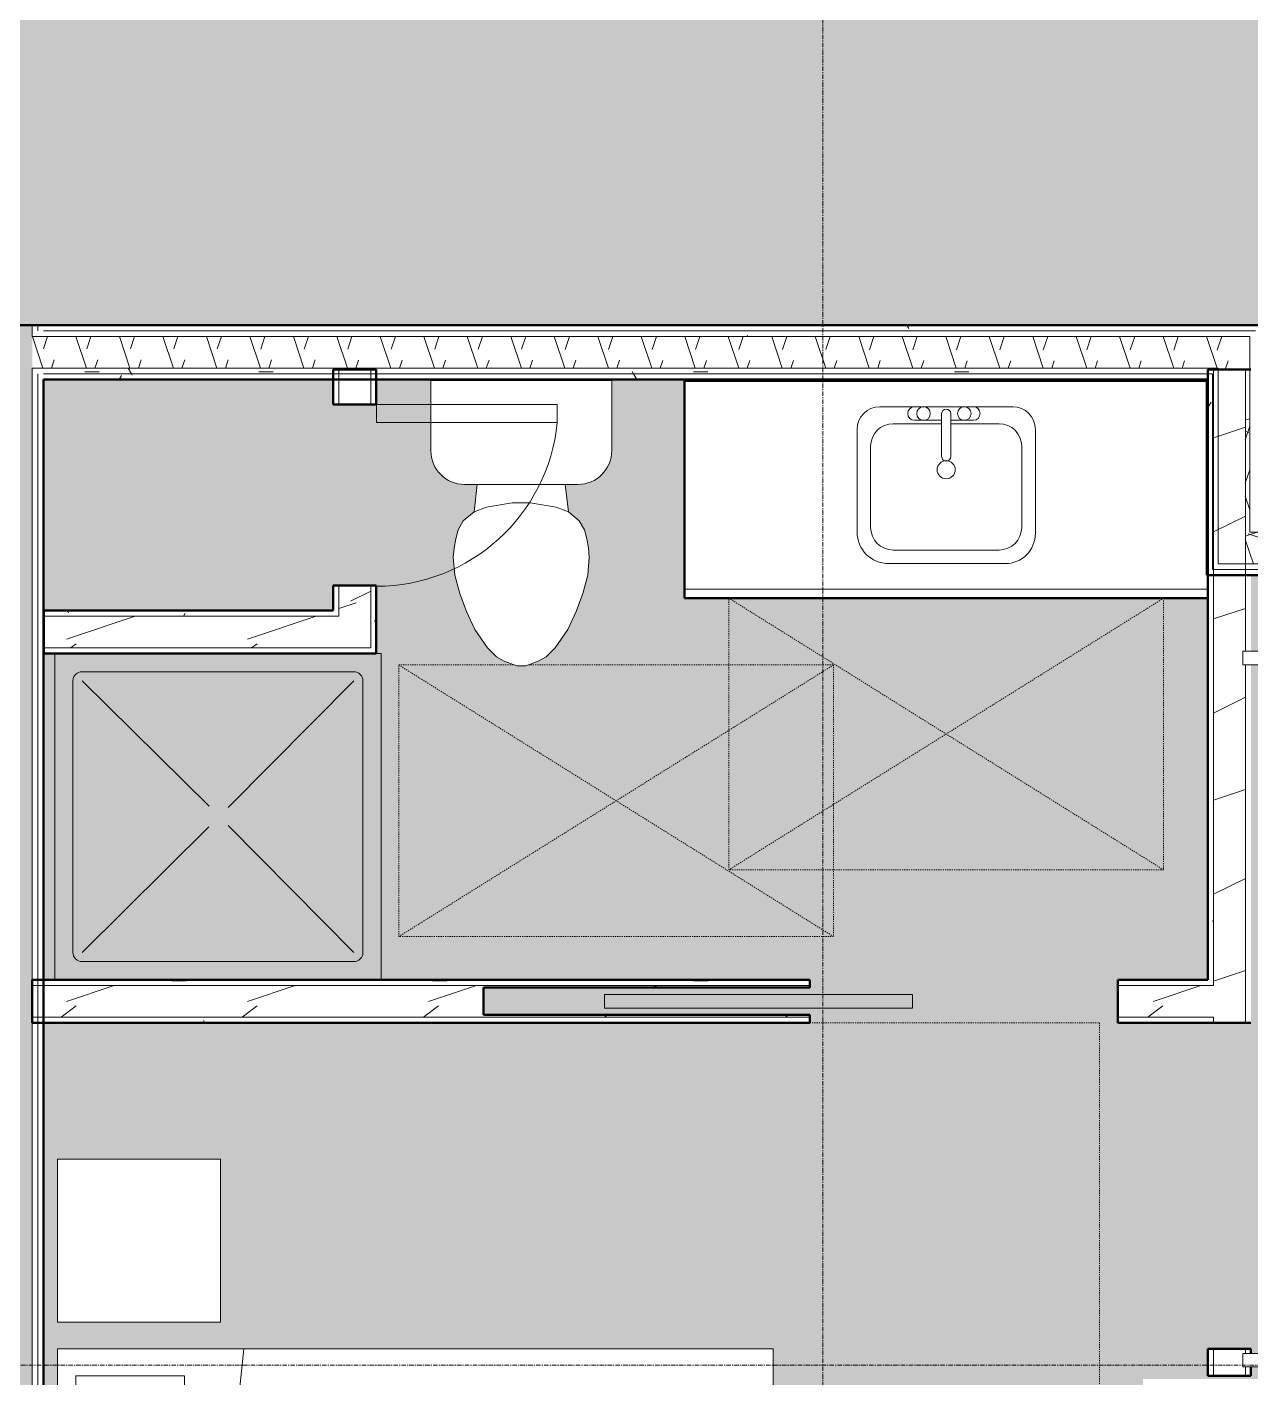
# Model space of a CAD drawing. Header units: inches. Extents: x -4294 to -464, y 9706 to 12475.
# Drawn here: x -2915.1 to -2780, y 11533.9 to 11682.9 of the extents above; entities that cross this region are included whole.
import ezdxf

# ---------------------------------------------------------------- set-up
doc = ezdxf.new("R2010")
doc.units = ezdxf.units.IN
doc.header["$MEASUREMENT"] = 0
doc.linetypes.add('Dash', pattern=[0.25, 0.125, -0.125])
doc.linetypes.add('Grid Line 1_2_', pattern=[0.875, 0.5, -0.125, 0.125, -0.125])
for name, color, linetype, lineweight in [('0-1', 7, 'Continuous', 5), ('0-3', 130, 'Continuous', 70), ('A-AREA-PATT-4', 254, 'Continuous', 9), ('A-DOOR-1', 7, 'Continuous', 9), ('A-DOOR-2', 90, 'Continuous', 20), ('A-DOOR-3', 50, 'Continuous', 13), ('A-DOOR-4', 250, 'Continuous', 50), ('A-GENM-HDLN-1', 7, 'Dash', 9), ('A-WALL', 113, 'Continuous', 13), ('A-WALL-2', 250, 'Continuous', 50), ('A-WALL-3', 50, 'Continuous', 13), ('A-WALL-PATT-1', 7, 'Continuous', 9), ('A-WALL-PATT-2', 55, 'Continuous', 9), ('A-WALL-PATT-5', 111, 'Continuous', 9), ('I-FURN-2', 7, 'Continuous', 9), ('I-FURN-HDLN-1', 7, 'Dash', 9), ('I-WALL-1', 2, 'Continuous', 50), ('P-SANR-FIXT-1', 7, 'Continuous', 9), ('Q-CASE-1', 250, 'Continuous', 50), ('Q-CASE-2', 7, 'Continuous', 9), ('S-GRID-1', 1, 'Grid Line 1_2_', 9)]:
    doc.layers.add(name, color=color, linetype=linetype, lineweight=lineweight)
doc.layers.add('A-AREA-PATT-7', color=41, linetype='Continuous', lineweight=9, transparency=1)
pattern_1 = [(0, (0, 0), (38.4, 9.6), [1.584, -27.216, 1.584, -27.216, -153.6]), (0, (0, 0), (38.4, 9.6), [-57.6, 1.584, -56.016, 1.584, -27.216, -67.2]), (0, (0, 0), (38.4, 9.6), [-144, 1.584, -17.616, 1.584, -46.416]), (120, (14.4, 4.8), (-27.513844, 28.4553755), [1.584, -27.216, 1.584, -27.216, -153.6]), (120, (14.4, 4.8), (-27.513844, 28.4553755), [-57.6, 1.584, -56.016, 1.584, -27.216, -67.2]), (120, (14.4, 4.8), (-27.513844, 28.4553755), [-144, 1.584, -17.616, 1.584, -46.416]), (240, (19.2, 24), (-10.886156, -38.0553755), [1.584, -27.216, 1.584, -27.216, -153.6]), (240, (19.2, 24), (-10.886156, -38.0553755), [-57.6, 1.584, -56.016, 1.584, -27.216, -67.2]), (240, (19.2, 24), (-10.886156, -38.0553755), [-144, 1.584, -17.616, 1.584, -46.416])]
pattern_2 = [(216.87, (7.997, 19.992), (59.9755286, 39.9843071), [9.996, -89.964]), (206.565, (19.992, 13.994), (-19.991807, -19.992219), [22.352, -22.352]), (198.435, (19.992, 3.998), (-39.983821, -19.991955), [12.644, -50.576])]
pattern_3 = [(161.57, (0.6, 0.6), (-4.80033747, -0.00041462), [0, -34.152, 3.792, 0]), (18.43, (-0.6, 0.6), (-4.80033747, 0.00041462), [0, -34.152, 3.792, 0]), (108.43, (0.6, 0.6), (2.39913218, -12.00105099), [11.382, -26.562]), (71.57, (-0.6, 0.6), (2.39913218, 12.00105099), [11.382, -26.562])]

# ---------------------------------------------------------------- blocks, each defined once
blk = doc.blocks.new('Interior_barn_door_18732 - Interior_barn_door_18732-1656080-FLOOR PLAN - 1ST FLOOR')
at = {"layer": 'A-DOOR-1'}
for p, q in [((-23.69, 6.07), (-23.69, 6)), ((-23.62, 6.07), (-23.69, 6.07)), ((-23.69, 6.07), (-23.44, 6.07)), ((-23.63, 6.57), (-23.63, 6.32)), ((-23.59, 6.57), (-23.59, 6.32)), ((-23.56, 6.57), (-22.49, 6.57)), ((-22.49, 6.32), (-23.56, 6.32)), ((-23.44, 6.07), (-22.69, 6.07)), ((-23.32, 6.32), (-23.32, 6.07)), ((-23.32, 6.32), (-23.32, 6.07)), ((-22.82, 6.07), (-22.82, 6.32)), ((-22.82, 6.07), (-22.82, 6.32)), ((-22.69, 6.07), (-22.44, 6.07)), ((-22.44, 6.07), (-22.51, 6.07)), ((-22.49, 6.57), (-22.49, 6.32)), ((-22.44, 6), (-22.44, 6.07)), ((-20.62, 6.32), (-20.62, 6.57))]:
    blk.add_line(p, q, dxfattribs=at)
for points in [[(-23.63, 6.57), (-23.62, 6.57), (-23.6, 6.57), (-23.58, 6.57)], [(-23.58, 6.32), (-23.6, 6.32), (-23.62, 6.32), (-23.63, 6.32)]]:
    blk.add_open_spline(points, degree=3, dxfattribs=at)
for points, knots in [([(-22.49, 6.57), (-22.05, 6.57), (-21.63, 6.57), (-21.29, 6.57), (-20.97, 6.57), (-20.65, 6.57), (-20.61, 6.57), (-20.63, 6.57), (-20.63, 6.57)], [-0.722227, -0.722227, -0.722227, -0.722227, -0.6854273, -0.6485379, -0.6054888, -0.5563887, -0.4969616, -0.4885654, -0.4885654, -0.4885654, -0.4885654]), ([(-20.63, 6.32), (-20.63, 6.32), (-20.61, 6.32), (-20.65, 6.32), (-20.97, 6.32), (-21.29, 6.32), (-21.63, 6.32), (-22.05, 6.32), (-22.49, 6.32)], [0.4885654, 0.4885654, 0.4885654, 0.4885654, 0.4969616, 0.5563887, 0.6054888, 0.6485379, 0.6854273, 0.722227, 0.722227, 0.722227, 0.722227])]:
    blk.add_open_spline(points, degree=3, knots=knots, dxfattribs=at)
at = {"layer": 'A-DOOR-3'}
for p, q in [((-53.56, 6), (-52.06, 6)), ((-53.56, 6), (-53.56, 5.67)), ((-52.06, 5.67), (-52.06, 6)), ((-23.73, 6), (-22.23, 6)), ((-23.73, 5.67), (-23.73, 6)), ((-22.23, 6), (-22.23, 5.67)), ((-53.23, 5.57), (-60, 5.57)), ((-60, 4.95), (-60, 5.57)), ((-60, 4.32), (-60, 4.95)), ((-57.5, 5.85), (-59, 5.85)), ((-59, 5.85), (-59, 5.57)), ((-57.5, 5.57), (-57.5, 5.85)), ((-53.56, 5.67), (-52.06, 5.67)), ((-53.29, 5.67), (-52.82, 4.92)), ((-52.82, 4.98), (-53.29, 4.23)), ((-52.76, 4.92), (-52.29, 5.67)), ((-52.29, 4.23), (-52.76, 4.98)), ((-23.44, 5.57), (-52.35, 5.57)), ((-24.9, 5.82), (-50.9, 5.82)), ((-23.73, 5.67), (-22.23, 5.67)), ((-23.5, 5.67), (-23.03, 4.92)), ((-23.03, 4.98), (-23.5, 4.23)), ((-22.97, 4.92), (-22.5, 5.67)), ((-22.5, 4.23), (-22.97, 4.98)), ((21, 5.57), (-22.56, 5.57)), ((18.5, 5.85), (18.5, 5.57)), ((20, 5.85), (18.5, 5.85)), ((20, 5.57), (20, 5.85)), ((21, 5.57), (21, 4.95)), ((21, 4.95), (21, 4.32)), ((-60, 4.32), (-53.24, 4.32)), ((-59, 4.32), (-59, 1.47)), ((-57.5, 1.47), (-57.5, 4.32)), ((-52.79, 4.23), (-53.29, 4.23)), ((-52.29, 4.23), (-52.79, 4.23)), ((-52.35, 4.32), (-23.44, 4.32)), ((-50.9, 4.07), (-24.9, 4.07)), ((-23, 4.23), (-23.5, 4.23)), ((-22.5, 4.23), (-23, 4.23)), ((-22.56, 4.32), (21, 4.32)), ((18.5, 4.32), (18.5, 1.47)), ((20, 1.47), (20, 4.32)), ((-59, 1.47), (-57.5, 1.47)), ((18.5, 1.47), (20, 1.47))]:
    blk.add_line(p, q, dxfattribs=at)
at = {"layer": 'A-DOOR-4'}
for p, q in [((-55.9, 5.82), (-53.56, 5.82)), ((-55.9, 5.57), (-55.9, 5.82)), ((-52.06, 5.82), (-50.9, 5.82)), ((-50.9, 5.82), (-50.9, 5.57)), ((-24.9, 5.82), (-23.73, 5.82)), ((-24.9, 5.57), (-24.9, 5.82)), ((-22.23, 5.82), (-19.9, 5.82)), ((-19.9, 5.82), (-19.9, 5.55)), ((-55.9, 4.07), (-55.9, 4.32)), ((-50.9, 4.07), (-55.9, 4.07)), ((-50.9, 4.33), (-50.9, 4.07)), ((-24.9, 4.07), (-24.9, 4.33)), ((-19.9, 4.07), (-24.9, 4.07)), ((-19.9, 4.34), (-19.9, 4.07))]:
    blk.add_line(p, q, dxfattribs=at)
blk = doc.blocks.new('Pocket_Door_2385 - 34_ x 80_-1722045-FLOOR PLAN - 1ST FLOOR')
at = {"layer": 'A-DOOR-2'}
for p, q in [((-39.67, 0.75), (-39.67, -0.75)), ((-5.67, 0.75), (-39.67, 0.75)), ((-5.67, -0.75), (-5.67, 0.75)), ((-39.67, -0.75), (-5.67, -0.75))]:
    blk.add_line(p, q, dxfattribs=at)
blk = doc.blocks.new('M_Sink Vanity-Square - 500 x 440mm-1352614-FLOOR PLAN - 1ST FLOOR')
at = {"layer": 'P-SANR-FIXT-1'}
for p, q in [((7.96, 7.09), (-6.72, 7.09)), ((7.96, 7.09), (-6.72, 7.09)), ((3.62, 7.09), (-2.88, 7.09)), ((0.12, 6.33), (0.12, 1.59)), ((1.12, 6.33), (1.12, 1.59)), ((-9.22, 4.59), (-9.22, -6.73)), ((-9.22, 4.59), (-9.22, -6.73)), ((0.12, 5.22), (-5.22, 5.22)), ((-2.88, 5.59), (0.12, 5.59)), ((1.12, 5.59), (3.62, 5.59)), ((6.46, 5.22), (1.12, 5.22)), ((10.46, -6.91), (10.46, 4.59)), ((10.46, -6.91), (10.46, 4.59)), ((-7.72, 2.72), (-7.72, -6.23)), ((8.96, -6.23), (8.96, 2.72)), ((-5.22, -8.73), (6.46, -8.73)), ((-5.72, -10.23), (7.14, -10.23)), ((-5.72, -10.23), (7.14, -10.23))]:
    blk.add_line(p, q, dxfattribs=at)
for centre, radius, start, end in [((-6.72, 4.59), 2.5, 90, 180), ((-6.72, 4.59), 2.5, 90, 180), ((-2.88, 6.34), 0.75, 90, 270), ((-1.88, 6.34), 0.75, 360, 180), ((-1.88, 6.34), 0.75, 180, 0), ((0.62, 6.33), 0.5, 360, 180), ((2.62, 6.34), 0.75, 360, 180), ((2.62, 6.34), 0.75, 180, 360), ((3.62, 6.34), 0.75, 270, 90), ((7.96, 4.59), 2.5, 0, 90), ((7.96, 4.59), 2.5, 360, 90), ((-5.22, 2.72), 2.5, 90, 180), ((6.46, 2.72), 2.5, 0, 90), ((0.62, 1.59), 0.5, 180, 0), ((0.62, 0.13), 1, 360, 180), ((0.62, 0.13), 1, 180, 0), ((-5.72, -6.73), 3.5, 180, 270), ((-5.72, -6.73), 3.5, 180, 270), ((-5.22, -6.23), 2.5, 180, 270), ((6.46, -6.23), 2.5, 270, 0), ((7.14, -6.91), 3.32, 270, 360), ((7.14, -6.91), 3.32, 270, 0)]:
    blk.add_arc(centre, radius, start, end, dxfattribs=at)
blk = doc.blocks.new('Toilet-Domestic-3D - Toilet-Domestic-3D-V9-FLOOR PLAN - 1ST FLOOR')
at = {"layer": 'P-SANR-FIXT-1'}
for p, q in [((-1.87, 11.5), (-0.5, 12)), ((-0.5, 12), (0.5, 12)), ((0.5, 12), (1.87, 11.5)), ((-3.74, 10), (-2.74, 11)), ((-2.74, 11), (-1.87, 11.5)), ((1.87, 11.5), (2.74, 11)), ((2.74, 11), (3.74, 10)), ((-5.13, 8), (-3.74, 10)), ((3.74, 10), (5.13, 8)), ((-6.06, 6), (-5.13, 8)), ((5.13, 8), (6.06, 6)), ((-6.79, 4), (-6.06, 6)), ((6.06, 6), (6.79, 4)), ((-7.33, 1.99), (-6.79, 4)), ((6.79, 4), (7.33, 1.99)), ((-7.5, 0), (-7.33, 1.99)), ((7.33, 1.99), (7.5, 0)), ((-7.41, -1), (-7.5, 0)), ((-7.24, -2), (-7.41, -1)), ((7.41, -1), (7.24, -2)), ((7.5, 0), (7.41, -1)), ((-6.97, -3), (-7.24, -2)), ((7.24, -2), (6.97, -3)), ((-6.4, -4), (-6.97, -3)), ((-5.21, -5), (-6.4, -4)), ((6.4, -4), (5.21, -5)), ((6.97, -3), (6.4, -4)), ((-3.84, -5.5), (-5.21, -5)), ((-4.86, -8.02), (-5.21, -5)), ((-1, -6), (-3.84, -5.5)), ((3.84, -5.5), (1, -6)), ((5.21, -5), (3.84, -5.5)), ((4.86, -8.02), (5.21, -5)), ((1, -6), (-1, -6)), ((6.25, -8.02), (-6.25, -8.02)), ((-9.98, -11.75), (-9.98, -19.48)), ((9.98, -19.48), (9.98, -11.75)), ((-9.98, -19.48), (9.98, -19.48))]:
    blk.add_line(p, q, dxfattribs=at)
for centre, start, end in [((-6.25, -11.75), 90, 180), ((6.25, -11.75), 0, 90)]:
    blk.add_arc(centre, 3.73, start, end, dxfattribs=at)
blk = doc.blocks.new('OD_CW_Base Cabinet - OD_CW_Base Cabinet-1879651-FLOOR PLAN - 1ST FLOOR')
at = {"layer": 'Q-CASE-1'}
for p, q in [((0.74, 0), (58.53, 0)), ((58.53, 0), (58.53, -24)), ((58.53, -24), (0.86, -24))]:
    blk.add_line(p, q, dxfattribs=at)
at = {"layer": 'Q-CASE-2'}
for p, q in [((0.74, 0), (58.53, 0)), ((58.53, -1), (0.74, -1)), ((0.74, -1), (58.53, -1)), ((58.53, 0), (58.53, -1)), ((58.53, -1), (58.53, -24)), ((58.53, -24), (0.86, -24))]:
    blk.add_line(p, q, dxfattribs=at)
blk = doc.blocks.new('Shower Base-3D - 36_ x 36_-1585791-FLOOR PLAN - 1ST FLOOR')
at = {"layer": 'P-SANR-FIXT-1'}
for p, q in [((-18, -18), (-18, 18)), ((18, 18), (18, -18)), ((-16, 15), (-16, -15)), ((15, 16), (-15, 16)), ((-1.13, 0.98), (-15, 15)), ((1.01, 1.11), (15, 15)), ((16, -15), (16, 15)), ((-1.12, -1), (-15, -15)), ((0.97, -1.14), (15, -15)), ((-15, -16), (15, -16)), ((-17.48, -18), (-18, -18))]:
    blk.add_line(p, q, dxfattribs=at)
for centre, start, end in [((-15, 15), 90, 180), ((15, 15), 360, 90), ((-15, -15), 180, 270), ((15, -15), 270, 0)]:
    blk.add_arc(centre, 1, start, end, dxfattribs=at)
blk = doc.blocks.new('ADA Clearances - 30_x48_-V20-FLOOR PLAN - 1ST FLOOR')
at = {"layer": 'A-GENM-HDLN-1'}
for p, q in [((15, 24), (-15, -24)), ((-15, 24), (15, -24)), ((-15, -9.69), (-15, 24)), ((-15, 24), (15, 24)), ((15, 24), (15, -24)), ((-15, -24), (-15, -11.24)), ((15, -24), (-15, -24))]:
    blk.add_line(p, q, dxfattribs=at)
blk = doc.blocks.new('Single-Flush - CLOSET-1720256-FLOOR PLAN - 1ST FLOOR')
at = {"layer": 'A-DOOR-1'}
blk.add_arc((10, -2.38), 20.07, 180, 264.2799, dxfattribs=at)
at = {"layer": 'A-DOOR-2'}
for p, q in [((8, -2.38), (8, -22.34)), ((10, -2.38), (8, -2.38)), ((10, -2.38), (10, -22.34)), ((10, -22.34), (8, -22.34))]:
    blk.add_line(p, q, dxfattribs=at)
blk = doc.blocks.new('ADA Clearances - 30_x48_-V21-FLOOR PLAN - 1ST FLOOR')
at = {"layer": 'A-GENM-HDLN-1'}
for p, q in [((15, 24), (-15, -24)), ((-15, 24), (15, -24)), ((-15, 24), (15, 24)), ((15, 24), (15, -24)), ((15, -24), (-15, -24))]:
    blk.add_line(p, q, dxfattribs=at)
blk = doc.blocks.new('Bed-Standard - Queen 60_ x 79_-1433484-FLOOR PLAN - 1ST FLOOR')
at = {"layer": 'I-FURN-2'}
for p, q in [((-19.31, 41.3), (40.69, 41.3)), ((-19.31, -37.7), (-19.31, 41.3)), ((40.69, 41.3), (40.69, -37.7)), ((40.69, -23.7), (-19.31, -17.13)), ((-16.31, -23.7), (37.69, -23.7)), ((-16.31, -35.7), (-16.31, -23.7)), ((37.69, -35.7), (37.69, -23.7)), ((-16.31, -35.7), (37.69, -35.7)), ((40.69, -37.7), (-19.31, -37.7))]:
    blk.add_line(p, q, dxfattribs=at)
at = {"layer": 'I-FURN-HDLN-1'}
for p, q in [((-55.31, 77.3), (64.69, 77.3)), ((-55.31, 45.32), (-55.31, 77.3))]:
    blk.add_line(p, q, dxfattribs=at)
blk = doc.blocks.new('Table-Night Stand - 18_ x 18_ x 24_-1372838-FLOOR PLAN - 1ST FLOOR')
at = {"layer": 'I-FURN-2'}
for p, q in [((0.15, 0), (18.15, 0)), ((0.15, -18), (0.15, 0)), ((18.15, 0), (18.15, -18)), ((18.15, -18), (0.15, -18))]:
    blk.add_line(p, q, dxfattribs=at)
blk = doc.blocks.new('CTR - 1st Phase - Unit Layouts_rvt-1-FLOOR PLAN - 1ST FLOOR')
at = {"layer": 'A-WALL-PATT-1'}
h = blk.add_hatch(dxfattribs=at)
h.set_pattern_fill('FP_3', color=256, style=0, pattern_type=2)
h.set_pattern_definition(pattern_1)
h.paths.add_polyline_path([(-2877.21, 11614.36), (-2876.59, 11614.38), (-2876.59, 11621.24), (-2877.21, 11621.24), (-2877.21, 11616.03)], flags=0)
h.paths.add_polyline_path([(-2876.59, 11641.24), (-2876.59, 11643.99), (-2877.21, 11643.99), (-2877.21, 11641.24)], flags=0)
h = blk.add_hatch(dxfattribs=at)
h.set_pattern_fill('FP_3', color=256, style=0, pattern_type=2)
h.set_pattern_definition(pattern_1)
h.paths.add_polyline_path([(-2784.8, 11533.99), (-2784.17, 11533.99), (-2784.17, 11536.99), (-2784.8, 11536.99)], flags=0)
h.paths.add_polyline_path([(-2784.8, 11572.99), (-2784.17, 11572.99), (-2784.17, 11573.61), (-2784.8, 11573.61)], flags=0)
h.paths.add_polyline_path([(-2784.8, 11577.11), (-2784.17, 11577.11), (-2784.17, 11645.11), (-2784.8, 11645.11), (-2784.8, 11577.74)], flags=0)
h = blk.add_hatch(dxfattribs=at)
h.set_pattern_fill('FP_3', color=256, style=0, pattern_type=2)
h.set_pattern_definition(pattern_1)
h.paths.add_polyline_path([(-2880.71, 11617.86), (-2880.71, 11618.49), (-2913.3, 11618.49), (-2913.3, 11617.86), (-2898.48, 11617.86)], flags=0)
h = blk.add_hatch(dxfattribs=at)
h.set_pattern_fill('FP_3', color=256, style=0, pattern_type=2)
h.set_pattern_definition(pattern_1)
h.paths.add_polyline_path([(-2788.23, 11577.11), (-2784.8, 11577.11), (-2784.8, 11577.74), (-2794.75, 11577.74), (-2794.75, 11577.11), (-2788.88, 11577.11)], flags=0)
h.paths.add_polyline_path([(-2864.75, 11577.11), (-2828.75, 11577.11), (-2828.75, 11577.74), (-2913.32, 11577.74), (-2913.3, 11577.11), (-2877.21, 11577.11)], flags=0)
h = blk.add_hatch(dxfattribs=at)
h.set_pattern_fill('FP_3', color=256, style=0, pattern_type=2)
h.set_pattern_definition(pattern_1)
h.paths.add_polyline_path([(-2789.49, 11572.99), (-2784.8, 11572.99), (-2784.8, 11573.61), (-2794.75, 11573.61), (-2794.75, 11572.99), (-2791.14, 11572.99)], flags=0)
h.paths.add_polyline_path([(-2832.77, 11572.99), (-2828.75, 11572.99), (-2828.75, 11573.61), (-2913.32, 11573.61), (-2913.32, 11572.99), (-2843.35, 11572.99)], flags=0)
at = {"layer": 'A-WALL-PATT-2'}
h = blk.add_hatch(dxfattribs=at)
h.set_pattern_fill('FP_7', color=256, style=0, pattern_type=2)
h.set_pattern_definition(pattern_2)
h.paths.add_polyline_path([(-2880.71, 11617.86), (-2877.21, 11617.86), (-2877.21, 11621.24), (-2880.71, 11621.24), (-2880.71, 11618.49)], flags=0)
h.paths.add_polyline_path([(-2877.21, 11641.24), (-2877.21, 11643.99), (-2880.71, 11643.99), (-2880.71, 11641.24)], flags=0)
h = blk.add_hatch(dxfattribs=at)
h.set_pattern_fill('FP_7', color=256, style=0, pattern_type=2)
h.set_pattern_definition(pattern_2)
h.paths.add_polyline_path([(-2784.17, 11533.99), (-2780.67, 11533.99), (-2780.67, 11534.99), (-2780.95, 11534.99), (-2780.95, 11536.49), (-2780.67, 11536.49), (-2780.67, 11536.99), (-2784.17, 11536.99), (-2784.17, 11534.99)], flags=0)
h.paths.add_polyline_path([(-2780.67, 11572.99), (-2780.67, 11612.49), (-2780.95, 11612.49), (-2780.95, 11613.99), (-2780.67, 11613.99), (-2780.67, 11645.11), (-2784.17, 11645.11), (-2784.17, 11572.99)], flags=0)
h = blk.add_hatch(dxfattribs=at)
h.set_pattern_fill('FP_7', color=256, style=0, pattern_type=2)
h.set_pattern_definition(pattern_2)
h.paths.add_polyline_path([(-2893.77, 11614.36), (-2877.21, 11614.36), (-2877.21, 11617.86), (-2913.3, 11617.86), (-2913.3, 11614.36), (-2898.48, 11614.36)], flags=0)
h = blk.add_hatch(dxfattribs=at)
h.set_pattern_fill('FP_7', color=256, style=0, pattern_type=2)
h.set_pattern_definition(pattern_2)
h.paths.add_polyline_path([(-2789.15, 11573.61), (-2784.17, 11573.61), (-2784.17, 11577.11), (-2794.75, 11577.11), (-2794.75, 11573.61), (-2790.79, 11573.61)], flags=0)
h.paths.add_polyline_path([(-2828.75, 11573.61), (-2828.75, 11573.86), (-2864.75, 11573.86), (-2864.75, 11576.86), (-2828.75, 11576.86), (-2828.75, 11577.11), (-2913.32, 11577.11), (-2913.32, 11573.61), (-2832.77, 11573.61)], flags=0)
at = {"layer": 'A-WALL-2'}
for p, q in [((-2881.34, 11645.11), (-2881.34, 11641.24)), ((-2876.59, 11645.11), (-2881.34, 11645.11)), ((-2876.59, 11641.24), (-2876.59, 11645.11)), ((-2784.8, 11645.11), (-2784.8, 11577.74)), ((-2780.05, 11645.11), (-2784.8, 11645.11)), ((-2881.34, 11641.24), (-2876.59, 11641.24)), ((-2881.34, 11621.24), (-2881.34, 11618.49)), ((-2876.59, 11621.24), (-2881.34, 11621.24)), ((-2876.59, 11618.49), (-2876.59, 11621.24)), ((-2881.34, 11618.49), (-2913.3, 11618.49)), ((-2913.3, 11618.49), (-2913.3, 11613.74)), ((-2876.59, 11614.36), (-2876.59, 11618.49)), ((-2876.59, 11613.74), (-2876.59, 11614.36)), ((-2913.3, 11613.74), (-2876.59, 11613.74)), ((-2828.75, 11577.74), (-2914.57, 11577.74)), ((-2914.57, 11577.74), (-2914.57, 11572.99)), ((-2864.75, 11573.86), (-2864.75, 11576.86)), ((-2864.75, 11576.86), (-2828.75, 11576.86)), ((-2828.75, 11576.86), (-2828.75, 11577.74)), ((-2784.8, 11577.74), (-2794.75, 11577.74)), ((-2794.75, 11577.74), (-2794.75, 11572.99)), ((-2914.57, 11572.99), (-2828.75, 11572.99)), ((-2828.75, 11573.86), (-2864.75, 11573.86)), ((-2828.75, 11572.99), (-2828.75, 11573.86)), ((-2794.75, 11572.99), (-2784.8, 11572.99)), ((-2784.8, 11572.99), (-2780.05, 11572.99)), ((-2784.8, 11536.99), (-2784.8, 11533.99)), ((-2780.05, 11536.99), (-2784.8, 11536.99)), ((-2780.05, 11536.49), (-2780.05, 11536.99)), ((-2784.8, 11533.99), (-2780.05, 11533.99)), ((-2780.05, 11533.99), (-2780.05, 11534.99))]:
    blk.add_line(p, q, dxfattribs=at)
at = {"layer": 'A-WALL-3'}
for p, q in [((-2880.71, 11641.24), (-2880.71, 11645.11)), ((-2877.21, 11641.24), (-2877.21, 11645.11)), ((-2784.17, 11577.11), (-2784.17, 11645.11)), ((-2780.67, 11613.99), (-2780.67, 11645.11)), ((-2880.71, 11618.49), (-2880.71, 11621.24)), ((-2877.21, 11618.49), (-2877.21, 11621.24)), ((-2913.3, 11617.86), (-2880.71, 11617.86)), ((-2880.71, 11617.86), (-2880.71, 11618.49)), ((-2880.71, 11618.49), (-2880.71, 11617.86)), ((-2877.21, 11618.49), (-2877.21, 11617.86)), ((-2877.21, 11617.86), (-2877.21, 11614.36)), ((-2913.3, 11614.36), (-2877.21, 11614.36)), ((-2780.67, 11572.99), (-2780.67, 11612.49)), ((-2914.57, 11577.11), (-2828.75, 11577.11)), ((-2794.75, 11577.11), (-2784.8, 11577.11)), ((-2784.17, 11577.11), (-2784.8, 11577.11)), ((-2914.57, 11573.61), (-2828.75, 11573.61)), ((-2794.75, 11573.61), (-2784.8, 11573.61)), ((-2784.17, 11573.61), (-2784.8, 11573.61)), ((-2784.17, 11572.99), (-2784.17, 11573.61)), ((-2784.17, 11533.99), (-2784.17, 11536.99)), ((-2780.67, 11536.49), (-2780.67, 11536.99)), ((-2780.67, 11533.99), (-2780.67, 11534.99))]:
    blk.add_line(p, q, dxfattribs=at)
at = {"layer": '0-3'}
for name, p, rotation in [('Toilet-Domestic-3D - Toilet-Domestic-3D-V9-FLOOR PLAN - 1ST FLOOR', (-2860.59, 11624.39), 180), ('OD_CW_Base Cabinet - OD_CW_Base Cabinet-1879651-FLOOR PLAN - 1ST FLOOR', (-2784.06, 11619.86), 180), ('Single-Flush - CLOSET-1720256-FLOOR PLAN - 1ST FLOOR', (-2878.96, 11631.24), 89.99999999997945), ('ADA Clearances - 30_x48_-V21-FLOOR PLAN - 1ST FLOOR', (-2813.69, 11604.86), 269.9999999999907), ('Interior_barn_door_18732 - Interior_barn_door_18732-1656080-FLOOR PLAN - 1ST FLOOR', (-2782.42, 11554.99), 269.9999999999813), ('Shower Base-3D - 36_ x 36_-1585791-FLOOR PLAN - 1ST FLOOR', (-2894.07, 11595.74), 180), ('ADA Clearances - 30_x48_-V20-FLOOR PLAN - 1ST FLOOR', (-2850.12, 11597.49), 269.9999999999841), ('Bed-Standard - Queen 60_ x 79_-1433484-FLOOR PLAN - 1ST FLOOR', (-2874.07, 11517.68), 269.9999999999968), ('Table-Night Stand - 18_ x 18_ x 24_-1372838-FLOOR PLAN - 1ST FLOOR', (-2893.77, 11558.07), 269.9999999999968)]:
    blk.add_blockref(name, p, dxfattribs=dict(at, rotation=rotation))
for name, p in [('M_Sink Vanity-Square - 500 x 440mm-1352614-FLOOR PLAN - 1ST FLOOR', (-2814.31, 11633.9)), ('Pocket_Door_2385 - 34_ x 80_-1722045-FLOOR PLAN - 1ST FLOOR', (-2811.75, 11575.36))]:
    blk.add_blockref(name, p, dxfattribs=at)
blk = doc.blocks.new('CTR - 1st Phase - Shell_rvt-1-FLOOR PLAN - 1ST FLOOR')
at = {"layer": 'S-GRID-1'}
for p, q in [((-2827.32, 9836.18), (-2827.32, 12413.74)), ((-464.45, 11535.19), (-4232.19, 11535.19))]:
    blk.add_line(p, q, dxfattribs=at)

msp = doc.modelspace()

# ---------------------------------------------------------------- hatches: boundary and pattern name
at = {"layer": 'A-AREA-PATT-4'}
h = msp.add_hatch(color=256, dxfattribs=at)
h.paths.add_polyline_path([(-2760.66135, 11285.9144), (-2754.74952, 11285.9144), (-2754.74952, 11318.0644), (-2780.14874, 11318.0644), (-2780.14874, 11378.0644), (-2750.14874, 11378.0644), (-2750.14874, 11318.0644), (-2748.70196, 11318.0644), (-2748.70196, 11313.3144), (-2749.99952, 11313.3144), (-2749.99952, 11285.9144), (-2717.72374, 11285.9144), (-2717.72374, 11313.3144), (-2718.70196, 11313.3144), (-2718.70196, 11318.0644), (-2717.72374, 11318.0644), (-2717.72374, 11622.3894), (-2718.72374, 11622.3894), (-2718.72374, 11623.3894), (-2720.72374, 11623.3894), (-2720.72374, 11625.3269), (-2721.34874, 11625.3269), (-2721.34874, 11625.3894), (-2756.09874, 11625.3894), (-2756.09874, 11625.3269), (-2756.72374, 11625.3269), (-2756.72374, 11623.3894), (-2758.72374, 11623.3894), (-2758.72374, 11622.3894), (-2780.04733, 11622.3894), (-2780.04733, 11613.9894), (-2778.09941, 11613.9894), (-2778.07811, 11614.9894), (-2776.84941, 11614.9894), (-2776.84941, 11613.9894), (-2776.57624, 11613.9894), (-2776.59941, 11612.4894), (-2776.84941, 11612.4894), (-2776.84941, 11610.88518), (-2776.59941, 11610.88518), (-2776.59941, 11608.54699), (-2776.42233, 11608.54699), (-2776.42233, 11607.04699), (-2776.59941, 11607.04699), (-2776.59941, 11578.72337), (-2776.42233, 11578.72337), (-2776.42233, 11578.60717), (-2776.34941, 11578.55387), (-2776.34941, 11578.23217), (-2776.09941, 11578.23217), (-2776.09941, 11578.62045), (-2775.84941, 11578.57028), (-2775.84941, 11575.62808), (-2776.09941, 11575.68284), (-2776.09941, 11577.87862), (-2776.34941, 11577.83046), (-2776.34941, 11577.50362), (-2776.42233, 11577.50362), (-2776.42233, 11577.22337), (-2776.59941, 11577.22337), (-2776.59941, 11574.88518), (-2776.84941, 11574.88518), (-2776.84941, 11536.4894), (-2776.57624, 11536.4894), (-2776.57624, 11534.9894), (-2776.84941, 11534.9894), (-2776.8707, 11533.9894), (-2778.09941, 11533.9894), (-2778.09941, 11534.9894), (-2780.04733, 11534.9894), (-2780.04733, 11533.9894), (-2784.79733, 11533.9894), (-2784.79733, 11536.9894), (-2780.04733, 11536.9894), (-2780.04733, 11536.4894), (-2778.09941, 11536.4894), (-2778.09941, 11574.88518), (-2778.34941, 11574.88518), (-2778.34941, 11610.88518), (-2778.09941, 11610.88518), (-2778.09941, 11612.4894), (-2780.04733, 11612.4894), (-2780.04733, 11572.9894), (-2794.74593, 11572.9894), (-2794.74593, 11577.7394), (-2784.79733, 11577.7394), (-2784.79733, 11619.8644), (-2842.58925, 11619.8644), (-2842.58925, 11643.8644), (-2784.92374, 11643.8644), (-2784.92374, 11643.9894), (-2876.58925, 11643.9894), (-2876.58925, 11641.2394), (-2881.33925, 11641.2394), (-2881.33925, 11643.9894), (-2913.32374, 11643.9894), (-2913.29733, 11577.7394), (-2828.74593, 11577.7394), (-2828.74593, 11576.8644), (-2864.74593, 11576.8644), (-2864.74593, 11573.8644), (-2828.74593, 11573.8644), (-2828.74593, 11572.9894), (-2913.32374, 11572.9894), (-2913.32374, 11452.9894), (-2791.98483, 11452.9894), (-2791.98483, 11458.3019), (-2792.73483, 11458.3019), (-2792.73483, 11460.8019), (-2791.98483, 11460.8019), (-2791.98483, 11461.0519), (-2790.60983, 11461.0519), (-2790.60983, 11490.0519), (-2791.98483, 11490.0519), (-2792.02758, 11521.3019), (-2792.73483, 11521.3019), (-2792.73483, 11523.8019), (-2791.98483, 11523.8019), (-2791.98483, 11533.64399), (-2758.48483, 11533.64399), (-2758.48483, 11424.2394), (-2763.23483, 11424.2394), (-2763.23483, 11416.2394), (-2798.98483, 11416.2394), (-2798.98483, 11424.2394), (-2810.56848, 11424.2394), (-2810.56848, 11421.56125), (-2810.76533, 11421.3644), (-2811.66143, 11421.3644), (-2811.66143, 11421.1144), (-2815.42606, 11421.1144), (-2815.42606, 11420.8644), (-2817.32749, 11420.8644), (-2817.32749, 11421.1144), (-2826.71852, 11421.1144), (-2826.71852, 11420.8644), (-2827.30907, 11420.8644), (-2827.30907, 11421.1144), (-2827.89962, 11421.1144), (-2827.89962, 11420.8644), (-2828.49017, 11420.8644), (-2828.49017, 11421.1144), (-2829.08072, 11421.1144), (-2829.08072, 11420.8644), (-2829.67127, 11420.8644), (-2829.67127, 11421.1144), (-2830.26182, 11421.1144), (-2830.26182, 11420.8644), (-2830.85238, 11420.8644), (-2830.85238, 11421.1144), (-2833.47555, 11421.1144), (-2833.49663, 11421.3644), (-2834.42488, 11421.38645), (-2834.51083, 11421.42205), (-2834.56848, 11421.56125), (-2834.56848, 11424.2394), (-2889.32374, 11424.2394), (-2889.32374, 11322.4769), (-2881.82233, 11322.4769), (-2881.82233, 11317.1019), (-2886.57233, 11317.1019), (-2886.57233, 11317.7269), (-2913.32374, 11317.7269), (-2913.32374, 11285.9144), (-2886.57233, 11285.9144), (-2886.57233, 11287.1019), (-2881.82233, 11287.1019), (-2881.82233, 11285.9144), (-2780.14874, 11285.9144)], flags=0)
h.paths.add_polyline_path([(-2720.95196, 11286.1644), (-2747.95196, 11286.1644), (-2747.95196, 11311.4144), (-2738.44344, 11311.4144), (-2738.41847, 11311.9144), (-2737.96048, 11311.9144), (-2737.96048, 11311.4144), (-2721.68918, 11311.4144), (-2721.65172, 11311.9144), (-2720.96474, 11311.9144), (-2720.96474, 11311.4144), (-2719.95196, 11311.4144), (-2719.95196, 11286.1644)], flags=0)
h.paths.add_polyline_path([(-2885.94733, 11289.1019), (-2911.73483, 11289.1019), (-2911.73483, 11314.1019), (-2885.73483, 11314.1019), (-2885.73483, 11289.1019)], flags=0)
h.paths.add_polyline_path([(-2823.29269, 11296.69706), (-2830.79269, 11296.69706), (-2830.79269, 11380.69706), (-2795.79269, 11380.69706), (-2795.79269, 11374.69706), (-2794.79269, 11374.69706), (-2794.79269, 11302.69706), (-2795.79269, 11302.69706), (-2795.79269, 11296.69706)], flags=0)
h.paths.add_polyline_path([(-2718.14874, 11324.55413), (-2734.14874, 11324.55413), (-2734.14874, 11342.55413), (-2730.14874, 11342.55413), (-2730.14874, 11378.55413), (-2734.14874, 11378.55413), (-2734.14874, 11396.55413), (-2718.02374, 11396.55413), (-2718.02374, 11324.55413)], flags=0)
h.paths.add_polyline_path([(-2763.23483, 11446.2394), (-2763.23483, 11448.2394), (-2798.98483, 11448.2394), (-2798.98483, 11446.2394), (-2765.23483, 11446.2394)], flags=0)
h.paths.add_polyline_path([(-2786.48483, 11452.9894), (-2763.23483, 11452.9894), (-2763.23483, 11528.89399), (-2787.23483, 11528.89399), (-2787.23483, 11523.8019), (-2786.48483, 11523.8019), (-2786.48483, 11521.3019), (-2787.23483, 11521.3019), (-2787.23483, 11521.0519), (-2790.60983, 11521.0519), (-2790.60983, 11492.0519), (-2789.23483, 11492.0519), (-2789.23483, 11461.0519), (-2787.23483, 11461.0519), (-2787.23483, 11460.8019), (-2786.48483, 11460.8019), (-2786.48483, 11458.3019), (-2787.23483, 11458.3019), (-2787.23483, 11452.9894)], flags=0)
h.paths.add_polyline_path([(-2911.77445, 11455.9894), (-2911.77445, 11473.9894), (-2893.77445, 11473.9894), (-2893.77445, 11455.9894), (-2899.57563, 11455.9894)], flags=0)
h.paths.add_polyline_path([(-2841.91865, 11476.9894), (-2911.77445, 11476.9894), (-2911.77445, 11536.9894), (-2832.77445, 11536.9894), (-2832.77445, 11476.9894)], flags=0)
h.paths.add_polyline_path([(-2911.77445, 11539.92123), (-2911.77445, 11557.92123), (-2893.77445, 11557.92123), (-2893.77445, 11539.92123), (-2898.48361, 11539.92123)], flags=0)
h.paths.add_polyline_path([(-2720.72374, 11587.3894), (-2722.47374, 11587.3894), (-2722.47374, 11623.3894), (-2720.72374, 11623.3894), (-2720.72374, 11591.9101)], flags=0)
h.paths.add_polyline_path([(-2861.08925, 11612.38817), (-2862.46299, 11612.88817), (-2863.32901, 11613.38817), (-2864.32901, 11614.38817), (-2865.71644, 11616.38817), (-2866.64906, 11618.38817), (-2867.377, 11620.38817), (-2867.91494, 11622.39579), (-2868.08925, 11624.38817), (-2867.91494, 11625.87865), (-2867.82509, 11626.38817), (-2867.55715, 11627.38817), (-2866.99038, 11628.38817), (-2865.79863, 11629.38817), (-2865.45091, 11632.41195), (-2866.83925, 11632.41195), (-2867.80367, 11632.53892), (-2868.70236, 11632.91117), (-2869.47408, 11633.50334), (-2870.06625, 11634.27506), (-2870.4385, 11635.17376), (-2870.56547, 11636.13817), (-2870.56547, 11643.8644), (-2850.61303, 11643.8644), (-2850.61303, 11636.13817), (-2850.73999, 11635.17376), (-2851.11225, 11634.27506), (-2851.70441, 11633.50334), (-2852.47614, 11632.91117), (-2853.37483, 11632.53892), (-2854.41556, 11632.41195), (-2855.72759, 11632.41195), (-2855.37987, 11629.38817), (-2854.18812, 11628.38817), (-2853.62135, 11627.38817), (-2853.26356, 11625.87865), (-2853.1764, 11625.38437), (-2853.08925, 11624.38817), (-2853.26356, 11622.39579), (-2853.8015, 11620.38817), (-2854.52944, 11618.38817), (-2855.46205, 11616.38817), (-2856.84948, 11614.38817), (-2857.84948, 11613.38817), (-2858.71551, 11612.88817), (-2860.08925, 11612.38817)], flags=0)
h.paths.add_polyline_path([(-2911.77445, 11613.7394), (-2913.29733, 11613.7394), (-2913.29733, 11618.4894), (-2881.33925, 11618.4894), (-2881.33925, 11621.2394), (-2876.58925, 11621.2394), (-2876.58925, 11613.7394), (-2898.48361, 11613.7394)], flags=0)
at = {"layer": 'A-AREA-PATT-7'}
msp.add_hatch(color=256, dxfattribs=at).paths.add_polyline_path([(-3139.12374, 11535.7144), (-3139.12374, 11648.9894), (-2919.32374, 11648.9894), (-2919.32374, 11649.9894), (-2778.92374, 11649.9894), (-2778.92374, 11628.3894), (-2758.72374, 11628.3894), (-2758.72374, 11629.1394), (-2756.72374, 11629.1394), (-2756.72374, 11627.2019), (-2756.09874, 11627.2019), (-2756.09874, 11625.3894), (-2721.34874, 11625.3894), (-2721.34874, 11627.2019), (-2720.72374, 11627.2019), (-2720.72374, 11629.1394), (-2718.72374, 11629.1394), (-2718.72374, 11628.3894), (-2710.72374, 11628.3894), (-2710.72374, 11629.1394), (-2708.72374, 11629.1394), (-2708.72374, 11627.2019), (-2708.09874, 11627.2019), (-2708.09874, 11625.3894), (-2673.34874, 11625.3894), (-2673.34874, 11627.2019), (-2672.72374, 11627.2019), (-2672.72374, 11629.1394), (-2670.72374, 11629.1394), (-2670.72374, 11628.3894), (-2650.52374, 11628.3894), (-2650.52374, 11649.9894), (-2510.12374, 11649.9894), (-2510.12374, 11649.69255), (-2504.27527, 11643.84408), (-2502.86105, 11645.25829), (-2501.49103, 11643.88828), (-2501.04909, 11644.33022), (-2499.76746, 11643.04859), (-2475.1955, 11667.62055), (-2476.47713, 11668.90218), (-2476.03519, 11669.34412), (-2477.40521, 11670.71414), (-2475.99099, 11672.12835), (-2475.46066, 11671.59802), (-2464.14696, 11682.91173), (-2475.72583, 11694.4906), (-2476.25616, 11693.96027), (-2477.67037, 11695.37449), (-2476.30035, 11696.74451), (-2476.7423, 11697.18645), (-2475.46066, 11698.46808), (-2500.03262, 11723.04004), (-2501.31426, 11721.75841), (-2501.7562, 11722.20035), (-2503.12622, 11720.83033), (-2504.54043, 11722.24455), (-2517.99558, 11708.7894), (-2522.23822, 11708.7894), (-2522.94874, 11708.07888), (-2522.94874, 11708.7894), (-2640.92374, 11708.7894), (-2640.92374, 11721.7894), (-2641.67374, 11721.7894), (-2641.67374, 11723.7894), (-2639.73624, 11723.7894), (-2639.73624, 11724.4144), (-2637.92374, 11724.4144), (-2637.92374, 11759.1644), (-2639.73624, 11759.1644), (-2639.73624, 11759.7894), (-2641.67374, 11759.7894), (-2641.67374, 11761.7894), (-2640.92374, 11761.7894), (-2640.92374, 11852.4144), (-2650.21046, 11852.4144), (-2650.21046, 11858.0394), (-2652.21046, 11858.0394), (-2652.21046, 11858.6019), (-2688.21046, 11858.6019), (-2688.21046, 11858.0394), (-2690.21046, 11858.0394), (-2690.21046, 11852.4144), (-2698.69874, 11852.4144), (-2698.69874, 11715.9894), (-2754.69874, 11715.9894), (-2754.69874, 11715.2394), (-2756.69874, 11715.2394), (-2756.69874, 11717.1769), (-2757.32374, 11717.1769), (-2757.32374, 11718.9894), (-2792.07374, 11718.9894), (-2792.07374, 11717.1769), (-2792.69874, 11717.1769), (-2792.69874, 11715.2394), (-2794.69874, 11715.2394), (-2794.69874, 11715.9894), (-3072.92374, 11715.9894), (-3072.92374, 11737.5894), (-3093.12374, 11737.5894), (-3093.12374, 11737.8394), (-3095.12374, 11737.8394), (-3095.12374, 11739.7769), (-3095.74874, 11739.7769), (-3095.74874, 11740.5894), (-3130.49874, 11740.58609), (-3130.49874, 11739.7769), (-3131.12374, 11739.7769), (-3131.12374, 11737.8394), (-3133.12374, 11737.8394), (-3133.12374, 11737.5894), (-3140.12374, 11737.5894), (-3140.12374, 11834.1519), (-3246.26967, 11834.1519), (-3246.26967, 11858.1519), (-3261.24874, 11858.1519), (-3261.24874, 11857.4019), (-3263.24874, 11857.4019), (-3263.24874, 11859.3394), (-3263.87374, 11859.3394), (-3263.87374, 11861.1519), (-3298.62374, 11861.1519), (-3298.62374, 11859.3394), (-3299.24874, 11859.3394), (-3299.24874, 11857.4019), (-3301.24874, 11857.4019), (-3301.24874, 11834.1519), (-3460.52374, 11834.1519), (-3460.52374, 11829.5394), (-3459.77374, 11829.5394), (-3459.77374, 11827.5394), (-3461.71124, 11827.5394), (-3461.71124, 11826.9144), (-3463.52374, 11826.9144), (-3463.52374, 11792.1644), (-3461.71124, 11792.1644), (-3461.71124, 11791.5394), (-3459.77374, 11791.5394), (-3459.77374, 11789.5394), (-3460.52374, 11789.5394), (-3460.52374, 11783.3644), (-3199.99874, 11783.3644), (-3199.99874, 11535.7144), (-3140.12374, 11535.7144)], flags=0)
at = {"layer": 'A-WALL-PATT-5'}
h = msp.add_hatch(dxfattribs=at)
h.set_pattern_fill('FP_38', color=256, style=0, pattern_type=2)
h.set_pattern_definition(pattern_3)
h.paths.add_polyline_path([(-2918.07374, 11285.2894), (-2914.57374, 11285.31426), (-2914.57374, 11649.9894), (-2918.07374, 11649.9894), (-2918.07374, 11285.31166)], flags=0)
h = msp.add_hatch(dxfattribs=at)
h.set_pattern_fill('FP_3', color=256, style=0, pattern_type=2)
h.set_pattern_definition(pattern_1)
h.paths.add_polyline_path([(-2914.57374, 11285.2894), (-2913.94874, 11285.31472), (-2913.94874, 11448.8644), (-2914.57374, 11448.8644), (-2914.57369, 11285.31426)], flags=0)
h.paths.add_polyline_path([(-2913.94874, 11452.3644), (-2913.94874, 11645.2394), (-2914.57374, 11645.2394), (-2914.57374, 11452.3644), (-2914.28313, 11452.3644)], flags=0)
h.paths.add_polyline_path([(-2914.57374, 11648.7394), (-2913.94874, 11648.7394), (-2913.94874, 11649.9894), (-2914.57374, 11649.9894), (-2914.57374, 11649.3644)], flags=0)
h = msp.add_hatch(dxfattribs=at)
h.set_pattern_fill('FP_3', color=256, style=0, pattern_type=2)
h.set_pattern_definition(pattern_1)
h.paths.add_polyline_path([(-2913.94874, 11285.2894), (-2913.32374, 11285.31518), (-2913.32374, 11448.8644), (-2913.94874, 11448.8644), (-2913.94869, 11285.31472)], flags=0)
h.paths.add_polyline_path([(-2913.32374, 11452.3644), (-2913.32374, 11644.6144), (-2913.94874, 11644.6144), (-2913.94874, 11452.3644), (-2913.65762, 11452.3644)], flags=0)
h.paths.add_polyline_path([(-2913.32374, 11649.3644), (-2913.32374, 11649.9894), (-2913.94874, 11649.9894), (-2913.94874, 11649.3644)], flags=0)
h = msp.add_hatch(dxfattribs=at)
h.set_pattern_fill('FP_3', color=256, style=0, pattern_type=2)
h.set_pattern_definition(pattern_1)
h.paths.add_polyline_path([(-2784.92374, 11649.3644), (-2779.54874, 11649.3644), (-2779.56736, 11649.9894), (-2913.32374, 11649.9894), (-2913.32374, 11649.3644), (-2788.2258, 11649.3644)], flags=0)
h = msp.add_hatch(dxfattribs=at)
h.set_pattern_fill('FP_38', color=256, style=0, pattern_type=2)
h.set_pattern_definition(pattern_3)
h.paths.add_polyline_path([(-2913.94874, 11645.2394), (-2783.67374, 11645.2394), (-2783.67374, 11648.7394), (-2914.57374, 11648.7394), (-2914.57374, 11645.2394)], flags=0)
h = msp.add_hatch(dxfattribs=at)
h.set_pattern_fill('FP_3', color=256, style=0, pattern_type=2)
h.set_pattern_definition(pattern_1)
h.paths.add_polyline_path([(-2913.94874, 11648.7394), (-2780.17374, 11648.7394), (-2780.17374, 11649.3644), (-2913.94874, 11649.3644)], flags=0)
h = msp.add_hatch(dxfattribs=at)
h.set_pattern_fill('FP_38', color=256, style=0, pattern_type=2)
h.set_pattern_definition(pattern_3)
h.paths.add_polyline_path([(-2780.17374, 11628.3894), (-2780.17374, 11648.7394), (-2783.67374, 11648.7394), (-2783.64777, 11645.1144), (-2780.67233, 11645.1144), (-2780.67233, 11628.3894)], flags=0)
h = msp.add_hatch(dxfattribs=at)
h.set_pattern_fill('FP_3', color=256, style=0, pattern_type=2)
h.set_pattern_definition(pattern_1)
h.paths.add_polyline_path([(-2913.94874, 11644.6144), (-2784.79733, 11644.6144), (-2784.79733, 11645.1144), (-2784.29874, 11645.1144), (-2784.29874, 11645.2394), (-2913.94874, 11645.2394)], flags=0)
h = msp.add_hatch(dxfattribs=at)
h.set_pattern_fill('FP_3', color=256, style=0, pattern_type=2)
h.set_pattern_definition(pattern_1)
h.paths.add_polyline_path([(-2870.56547, 11643.9894), (-2784.92374, 11643.9894), (-2784.92374, 11644.6144), (-2913.32374, 11644.6144), (-2913.32374, 11643.9894), (-2870.91916, 11643.9894)], flags=0)
h = msp.add_hatch(dxfattribs=at)
h.set_pattern_fill('FP_3', color=256, style=0, pattern_type=2)
h.set_pattern_definition(pattern_1)
h.paths.add_polyline_path([(-2784.92374, 11623.0144), (-2784.79733, 11623.0144), (-2784.79733, 11644.6144), (-2784.92374, 11644.6144), (-2784.92374, 11626.41125)], flags=0)
h = msp.add_hatch(dxfattribs=at)
h.set_pattern_fill('FP_3', color=256, style=0, pattern_type=2)
h.set_pattern_definition(pattern_1)
h.paths.add_polyline_path([(-2784.17233, 11645.1144), (-2783.67374, 11645.1144), (-2783.67374, 11645.2394), (-2784.29874, 11645.2394), (-2784.27642, 11645.1144)], flags=0)
h = msp.add_hatch(dxfattribs=at)
h.set_pattern_fill('FP_38', color=256, style=0, pattern_type=2)
h.set_pattern_definition(pattern_3)
h.paths.add_polyline_path([(-2648.77514, 11623.6394), (-2648.77514, 11626.6408), (-2649.27374, 11627.1394), (-2670.72374, 11627.1394), (-2670.72374, 11623.6394), (-2650.40353, 11623.6394)], flags=0)
h.paths.add_polyline_path([(-2712.97374, 11623.6394), (-2710.72374, 11623.6394), (-2710.72374, 11627.1394), (-2718.72374, 11627.1394), (-2718.72374, 11623.6394), (-2716.47374, 11623.6394)], flags=0)
h.paths.add_polyline_path([(-2758.72374, 11623.6394), (-2758.72374, 11627.1394), (-2780.17374, 11627.1394), (-2780.67233, 11626.6408), (-2780.67233, 11623.6394), (-2760.66135, 11623.6394)], flags=0)
h = msp.add_hatch(dxfattribs=at)
h.set_pattern_fill('FP_3', color=256, style=0, pattern_type=2)
h.set_pattern_definition(pattern_1)
h.paths.add_polyline_path([(-2644.52374, 11622.3894), (-2644.52374, 11623.0144), (-2644.65014, 11623.0144), (-2644.65014, 11622.3894)], flags=0)
h.paths.add_polyline_path([(-2650.40353, 11622.3894), (-2649.40014, 11622.3894), (-2649.40014, 11623.0144), (-2670.72374, 11623.0144), (-2670.72374, 11622.3894)], flags=0)
h.paths.add_polyline_path([(-2711.72374, 11622.3894), (-2710.72374, 11622.3894), (-2710.72374, 11623.0144), (-2712.34874, 11623.0144), (-2712.34874, 11622.3894)], flags=0)
h.paths.add_polyline_path([(-2717.09874, 11622.3894), (-2717.09874, 11623.0144), (-2718.72374, 11623.0144), (-2718.72374, 11622.3894), (-2717.72374, 11622.3894)], flags=0)
h.paths.add_polyline_path([(-2780.04733, 11622.3894), (-2758.72374, 11622.3894), (-2758.72374, 11623.0144), (-2780.04733, 11623.0144), (-2780.04733, 11622.9105)], flags=0)
h.paths.add_polyline_path([(-2784.79733, 11622.3894), (-2784.79733, 11623.0144), (-2784.92374, 11623.0144), (-2784.92374, 11622.3894)], flags=0)

# ---------------------------------------------------------------- linework, layer by layer
at = {"layer": 'A-WALL'}
for p, q in [((-2914.57374, 11649.9894), (-2914.57374, 11648.7394)), ((-2913.94874, 11649.9894), (-2913.94874, 11649.3644)), ((-2914.57374, 11648.7394), (-2780.17374, 11648.7394)), ((-2913.32374, 11649.3644), (-2779.54874, 11649.3644)), ((-2780.17374, 11627.1394), (-2780.17374, 11648.7394)), ((-2914.57374, 11645.2394), (-2914.57374, 11285.2894)), ((-2914.57374, 11645.2394), (-2783.67374, 11645.2394)), ((-2913.94874, 11644.6144), (-2913.94874, 11285.2894)), ((-2913.32374, 11644.6144), (-2784.29874, 11644.6144)), ((-2784.29874, 11623.0144), (-2784.29874, 11644.6144)), ((-2783.67374, 11623.6394), (-2783.67374, 11645.2394)), ((-2758.72374, 11627.1394), (-2780.17374, 11627.1394)), ((-2758.72374, 11623.6394), (-2783.67374, 11623.6394)), ((-2758.72374, 11623.0144), (-2784.29874, 11623.0144))]:
    msp.add_line(p, q, dxfattribs=at)
at = {"layer": 'I-WALL-1'}
for p, q in [((-2778.92374, 11649.9894), (-2919.32374, 11649.9894)), ((-2913.32374, 11285.2894), (-2913.32374, 11643.9894)), ((-2913.32374, 11643.9894), (-2784.92374, 11643.9894)), ((-2784.92374, 11643.9894), (-2784.92374, 11622.3894)), ((-2784.92374, 11622.3894), (-2758.72374, 11622.3894))]:
    msp.add_line(p, q, dxfattribs=at)

# ---------------------------------------------------------------- block references
at = {"layer": '0-1'}
for name in ['CTR - 1st Phase - Shell_rvt-1-FLOOR PLAN - 1ST FLOOR', 'CTR - 1st Phase - Unit Layouts_rvt-1-FLOOR PLAN - 1ST FLOOR']:
    msp.add_blockref(name, (0, 0), dxfattribs=at)

doc.saveas('drawing.dxf')
